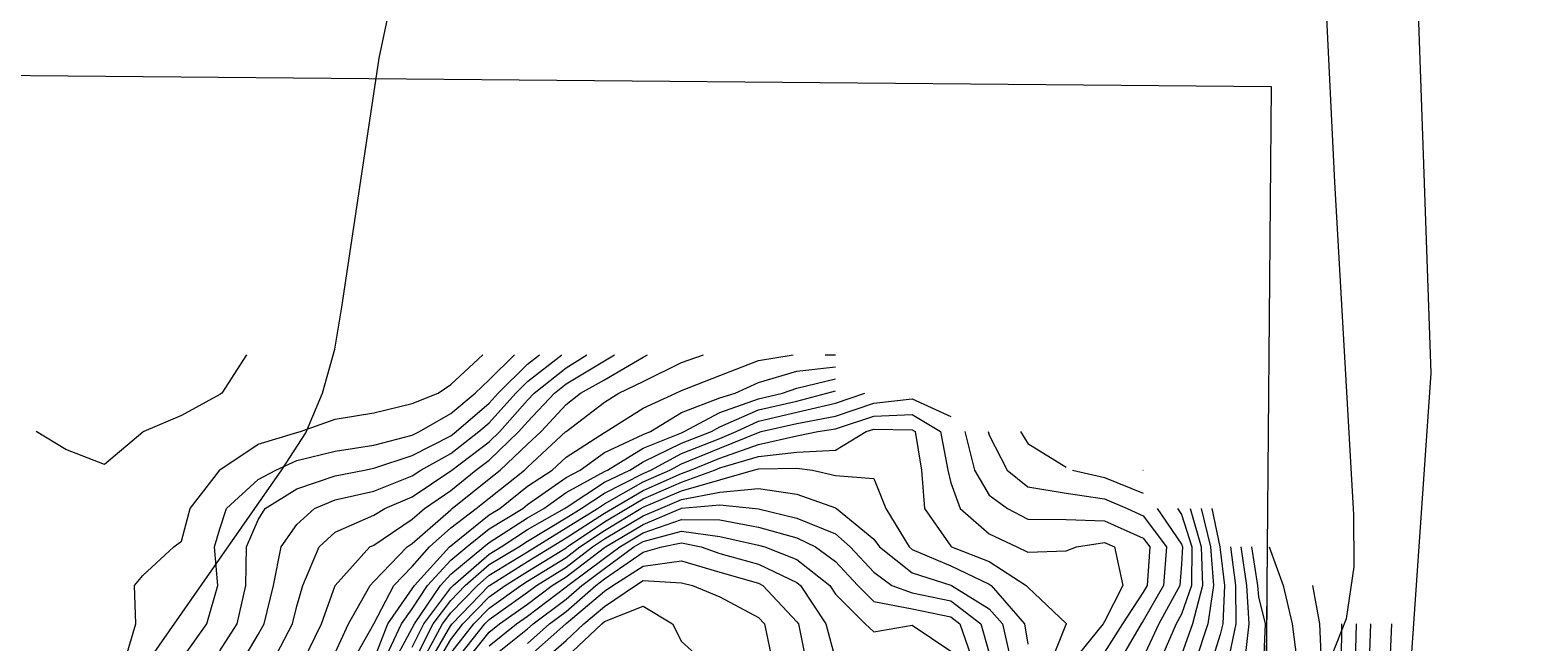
# Model space of a CAD drawing. Extents: x -12748497 to 5449789, y 79630 to 14464147.
# Drawn here: x 3136792 to 3139124, y 321550 to 322506 of the extents above; entities that cross this region are included whole.
import ezdxf

# ---------------------------------------------------------------- set-up
doc = ezdxf.new("R2010")
doc.units = 21
for name, color, linetype in [('CL_MAJOR', 2, 'Continuous'), ('CONTOUR_INDEX', 150, 'Continuous'), ('CONTOUR_MAJOR', 92, 'Continuous'), ('PLSS_QQ', 8, 'Continuous'), ('PLSS_QQ_3D', 7, 'Continuous'), ('PLSS_SECTION', 7, 'Continuous'), ('PLSS_SECTION_3D', 7, 'Continuous'), ('PLSS_TWP', 7, 'Continuous')]:
    doc.layers.add(name, color=color, linetype=linetype)

msp = doc.modelspace()

# ---------------------------------------------------------------- linework, layer by layer
at = {"layer": 'CL_MAJOR'}
for points in [[(3138798.9, 322844.7), (3138826.9, 322267.6), (3138857, 321749), (3138857.1, 321667.2), (3138845.1, 321586.4), (3138822.1, 321527.1), (3138790.8, 321457.3), (3138752.7, 321395.3), (3138621.7, 321234), (3138571.5, 321161.5), (3138535.1, 321094.4), (3138510, 321030), (3138497.9, 320973), (3138491, 320913.9), (3138487.7, 320848.5), (3138489.8, 320773.5), (3138521.2, 320247.3), (3138545.9, 319725.2), (3138560.7, 319356.6)], [(3136445.3, 319650.8), (3136664.3, 320691), (3136732.1, 320980.7), (3136773.2, 321179.4), (3136782.4, 321218.1), (3136798, 321254.9), (3136825, 321300.8), (3136854.1, 321344), (3137185.4, 321819), (3137222.5, 321876.7), (3137248.8, 321938.2), (3137267.9, 322007), (3137279, 322072.7), (3137336.9, 322461.2), (3137363.8, 322587.5)]]:
    msp.add_lwpolyline(points, dxfattribs=at)
at = {"layer": 'CONTOUR_INDEX'}
for points, elevation in [([(3137129.9, 321998.4), (3137091.5, 321938.4), (3137088.6, 321936.6), (3137028.6, 321903.7), (3136970.1, 321878.4), (3136968.6, 321877.5), (3136908.6, 321827.1), (3136848.6, 321850.7), (3136802.2, 321878.4)], 10), ([(3137028.6, 321522.6), (3137068.3, 321578.4), (3137085.2, 321638.4), (3137080, 321698.4), (3137088.6, 321726.6), (3137099.2, 321758.4), (3137148.6, 321803.8), (3137175.7, 321818.4), (3137208.6, 321833.1), (3137268.6, 321848.1), (3137328.6, 321857.2), (3137388.6, 321872.7), (3137400.2, 321878.4), (3137448.6, 321906.7), (3137486.7, 321938.4), (3137508.6, 321959.5), (3137548.4, 321998.4)], 20), ([(3137123.1, 321518.4), (3137148.6, 321561.7), (3137157.8, 321578.4), (3137172.5, 321638.4), (3137184, 321698.4), (3137208.6, 321733.6), (3137236.3, 321758.4), (3137268.6, 321771.9), (3137328.6, 321785.7), (3137388.6, 321809.5), (3137401.9, 321818.4), (3137448.6, 321844.5), (3137492.7, 321878.4), (3137508.6, 321892.1), (3137550.2, 321938.4), (3137568.6, 321956.6), (3137621.9, 321998.4)], 30), ([(3137218.2, 321518.4), (3137247.1, 321578.4), (3137268.6, 321638.4), (3137268.6, 321638.4), (3137322.6, 321698.4), (3137328.6, 321701.4), (3137388.6, 321741.7), (3137407.9, 321758.4), (3137448.6, 321786.7), (3137488.1, 321818.4), (3137508.6, 321834), (3137554.9, 321878.4), (3137568.6, 321893.8), (3137610.5, 321938.4), (3137628.6, 321952.9), (3137688.6, 321989), (3137704.2, 321998.4)], 40), ([(3137294.9, 321518.4), (3137328.6, 321578.4), (3137328.6, 321578.4), (3137360, 321638.4), (3137388.6, 321667.7), (3137415.5, 321698.4), (3137448.6, 321728.4), (3137488.4, 321758.4), (3137508.6, 321774.7), (3137564, 321818.4), (3137568.6, 321822.8), (3137628.3, 321878.4), (3137628.6, 321878.7), (3137688.6, 321924.6), (3137710.9, 321938.4), (3137748.6, 321956.9), (3137808.6, 321986.5), (3137842.7, 321998.4)], 50), ([(3137343.6, 321518.4), (3137372.1, 321578.4), (3137388.6, 321602), (3137412.4, 321638.4), (3137448.6, 321677.8), (3137473.6, 321698.4), (3137508.6, 321726.9), (3137560.9, 321758.4), (3137568.6, 321764.6), (3137628.6, 321806.6), (3137650.7, 321818.4), (3137688.6, 321845.8), (3137748.6, 321873.9), (3137760.1, 321878.4), (3137808.6, 321908.2), (3137868.6, 321931.1), (3137892.4, 321938.4), (3137928.6, 321955.2), (3137988.6, 321972.7), (3138048.6, 321979.5)], 60), ([(3137388.6, 321541.9), (3137406.7, 321578.4), (3137448.6, 321634.4), (3137452.5, 321638.4), (3137508.6, 321687.2), (3137527.4, 321698.4), (3137568.6, 321725.8), (3137626.3, 321758.4), (3137628.6, 321760.1), (3137688.6, 321799.4), (3137727.9, 321818.4), (3137748.6, 321831.2), (3137808.6, 321860.6), (3137855.2, 321878.4), (3137868.6, 321885.7), (3137928.6, 321912.2), (3137988.6, 321926.2), (3138035.1, 321938.4), (3138048.6, 321942.2)], 70), ([(3137403.5, 321518.4), (3137435.8, 321578.4), (3137448.6, 321595.5), (3137490.2, 321638.4), (3137508.6, 321654.5), (3137568.6, 321690.7), (3137581.1, 321698.4), (3137628.6, 321728.3), (3137677.4, 321758.4), (3137688.6, 321765.8), (3137748.6, 321799.9), (3137790.2, 321818.4), (3137808.6, 321828.4), (3137868.6, 321852.6), (3137928.6, 321877.3), (3137932.9, 321878.4), (3137988.6, 321891.2), (3138048.6, 321902.7), (3138108.6, 321923), (3138168.6, 321929.4), (3138228.6, 321902.2)], 80), ([(3137428.1, 321518.4), (3137448.6, 321554.2), (3137467.8, 321578.4), (3137508.6, 321620.5), (3137533.6, 321638.4), (3137568.6, 321660.2), (3137628.6, 321697.1), (3137630.3, 321698.4), (3137688.6, 321737.6), (3137723.2, 321758.4), (3137748.6, 321773.5), (3137808.6, 321799.7), (3137860.2, 321818.4), (3137868.6, 321821.9), (3137928.6, 321839.4), (3137988.6, 321846.5), (3138048.6, 321849.4), (3138096.9, 321878.4), (3138108.6, 321882.3), (3138168.6, 321881.2), (3138173.2, 321878.4), (3138183.1, 321818.4), (3138187.7, 321758.4), (3138228.6, 321699.5), (3138229.9, 321698.4), (3138288.6, 321675.8), (3138346.2, 321638.4), (3138348.6, 321635.4), (3138408.6, 321578.8), (3138408.8, 321578.4), (3138408.6, 321578.2), (3138384.7, 321518.4)], 90), ([(3138250.4, 321878.4), (3138265.6, 321818.4), (3138288.6, 321779.2), (3138317.2, 321758.4), (3138348.6, 321741.9), (3138408.6, 321741), (3138468.6, 321739.4), (3138528.6, 321712.3), (3138539, 321698.4), (3138534.9, 321638.4), (3138528.6, 321627.6), (3138496.4, 321578.4), (3138468.6, 321534.2)], 80), ([(3138337.6, 321878.4), (3138348.6, 321859.9), (3138408.6, 321823.2)], 70), ([(3138418.4, 321818.4), (3138468.6, 321807), (3138528.6, 321782.6)], 70), ([(3137454.4, 321518.4), (3137502, 321578.4), (3137508.6, 321585.2), (3137568.6, 321627.8), (3137582.5, 321638.4), (3137628.6, 321666.9), (3137670, 321698.4), (3137688.6, 321710.9), (3137748.6, 321747), (3137775.8, 321758.4), (3137808.6, 321772.5), (3137868.6, 321783.8), (3137928.6, 321789.8), (3137988.6, 321780.6), (3138048.6, 321759.4), (3138050.3, 321758.4), (3138108.6, 321710.7), (3138117.2, 321698.4), (3138168.6, 321657.8), (3138228.6, 321639), (3138230, 321638.4), (3138288.6, 321601.7), (3138309.3, 321578.4), (3138322.6, 321518.4)], 100), ([(3138550.4, 321758.4), (3138588.6, 321702.6), (3138590, 321698.4), (3138588.6, 321671.7), (3138585.8, 321638.4), (3138553, 321578.4), (3138528.6, 321526.1)], 70), ([(3138602.1, 321758.4), (3138619.1, 321698.4), (3138621.3, 321638.4), (3138605.5, 321578.4), (3138588.6, 321530.2)], 60), ([(3138635.6, 321758.4), (3138648.2, 321698.4), (3138648.6, 321694.6), (3138655.8, 321638.4), (3138652.9, 321578.4), (3138648.6, 321561.5), (3138635.1, 321518.4)], 50), ([(3137508.6, 321544.1), (3137551.4, 321578.4), (3137568.6, 321590.5), (3137628.6, 321636.2), (3137631.1, 321638.4), (3137688.6, 321681.1), (3137712.2, 321698.4), (3137748.6, 321720.3), (3137808.6, 321741), (3137868.6, 321740.5), (3137928.6, 321729.5), (3137988.6, 321712.4), (3138017.4, 321698.4), (3138048.6, 321675.7), (3138083.6, 321638.4), (3138108.6, 321613.3), (3138168.6, 321602), (3138228.6, 321589.2), (3138242.9, 321578.4), (3138263.7, 321518.4)], 110), ([(3137568.6, 321547.9), (3137602.8, 321578.4), (3137628.6, 321597.9), (3137674.9, 321638.4), (3137688.6, 321648.6), (3137748.6, 321690.5), (3137778.2, 321698.4), (3137808.6, 321705), (3137839.2, 321698.4), (3137868.6, 321688.1), (3137928.6, 321671.7), (3137988.6, 321642.8), (3137994.3, 321638.4), (3138034, 321578.4), (3138048.6, 321522.3)], 120), ([(3138681.2, 321698.4), (3138689.8, 321638.4), (3138693.5, 321578.4), (3138686.5, 321518.4)], 40), ([(3138725.2, 321698.4), (3138746.9, 321638.4), (3138761, 321578.4), (3138768.6, 321521.5)], 30), ([(3137589.8, 321518.4), (3137628.6, 321552.2), (3137656.4, 321578.4), (3137688.6, 321605.7), (3137736.8, 321638.4), (3137748.6, 321645.9), (3137808.6, 321642.4), (3137826, 321638.4), (3137868.6, 321620.7), (3137928.6, 321588.3), (3137938, 321578.4), (3137950.8, 321518.4)], 130), ([(3138838.2, 321578.4), (3138837.5, 321518.4)], 20), ([(3138883.3, 321578.4), (3138881.2, 321518.4)], 10)]:
    msp.add_lwpolyline(points, dxfattribs=dict(at, elevation=elevation))
at = {"layer": 'CONTOUR_MAJOR'}
for points, elevation in [([(3136788.6, 321281.4), (3136821.9, 321338.4), (3136848.6, 321355.7), (3136893.6, 321398.4), (3136908.6, 321419.5), (3136916.7, 321458.4), (3136939.8, 321518.4), (3136957.6, 321578.4), (3136955.5, 321638.4), (3136968.6, 321654.1), (3137017, 321698.4), (3137028.6, 321707.3), (3137042.3, 321758.4), (3137088.5, 321818.4), (3137088.6, 321818.6), (3137148.6, 321858.9), (3137208.6, 321877.3), (3137214.4, 321878.4), (3137268.6, 321897.9), (3137328.6, 321908), (3137388.6, 321922.4), (3137429, 321938.4), (3137448.6, 321952.2), (3137498.6, 321998.4)], 15), ([(3137088.6, 321536), (3137115.6, 321578.4), (3137129, 321638.4), (3137130.4, 321698.4), (3137148.6, 321740.9), (3137159.4, 321758.4), (3137208.6, 321788.9), (3137268.6, 321809.3), (3137314.1, 321818.4), (3137328.6, 321821.2), (3137388.6, 321841.3), (3137448.6, 321871.9), (3137457.1, 321878.4), (3137508.6, 321922.8), (3137522.6, 321938.4), (3137568.6, 321983.7), (3137587.3, 321998.4)], 25), ([(3137170.9, 321518.4), (3137201.8, 321578.4), (3137208.6, 321606.1), (3137217.9, 321638.4), (3137243.4, 321698.4), (3137268.6, 321721.7), (3137328.6, 321747.8), (3137346, 321758.4), (3137388.6, 321776.7), (3137448.6, 321817), (3137450.4, 321818.4), (3137508.6, 321862.6), (3137525.2, 321878.4), (3137568.6, 321927.4), (3137579, 321938.4), (3137628.6, 321978.1), (3137661.1, 321998.4)], 35), ([(3137268.6, 321532.9), (3137289.4, 321578.4), (3137323.1, 321638.4), (3137328.6, 321644.3), (3137380.9, 321698.4), (3137388.6, 321703.6), (3137448.6, 321756.5), (3137451.1, 321758.4), (3137508.6, 321804.7), (3137525.9, 321818.4), (3137568.6, 321858.9), (3137589.6, 321878.4), (3137628.6, 321920.6), (3137651, 321938.4), (3137688.6, 321959.4), (3137748.6, 321994.8), (3137755.5, 321998.4)], 45), ([(3137328.6, 321522.4), (3137350.4, 321578.4), (3137388.6, 321632.9), (3137392.2, 321638.4), (3137446.7, 321698.4), (3137448.6, 321700.2), (3137508.6, 321748.5), (3137525.1, 321758.4), (3137568.6, 321793.2), (3137607, 321818.4), (3137628.6, 321838.3), (3137688.6, 321877.2), (3137691.3, 321878.4), (3137748.6, 321914.8), (3137799.6, 321938.4), (3137808.6, 321942.4), (3137868.6, 321966.1), (3137928.6, 321989.6), (3137982.7, 321998.4)], 55), ([(3138032.9, 321998.4), (3138048.6, 321998.2)], 55), ([(3137359.7, 321518.4), (3137388.6, 321571.4), (3137392.1, 321578.4), (3137432.6, 321638.4), (3137448.6, 321655.9), (3137500.2, 321698.4), (3137508.6, 321705.3), (3137568.6, 321744.1), (3137594, 321758.4), (3137628.6, 321783.4), (3137688.6, 321816.2), (3137693.2, 321818.4), (3137748.6, 321852.5), (3137808.6, 321876.7), (3137813, 321878.4), (3137868.6, 321908.4), (3137928.6, 321929.5), (3137966.3, 321938.4), (3137988.6, 321946.4), (3138048.6, 321960.9)], 65), ([(3137391.1, 321518.4), (3137421.3, 321578.4), (3137448.6, 321615), (3137471.3, 321638.4), (3137508.6, 321670.8), (3137554.9, 321698.4), (3137568.6, 321707.5), (3137628.6, 321743.9), (3137652.1, 321758.4), (3137688.6, 321782.6), (3137748.6, 321813.1), (3137760.6, 321818.4), (3137808.6, 321844.5), (3137868.6, 321867.9), (3137893.8, 321878.4), (3137928.6, 321894.8), (3137988.6, 321908.7), (3138048.6, 321922.6), (3138094.6, 321938.4)], 75), ([(3137415.8, 321518.4), (3137448.6, 321575.8), (3137450.7, 321578.4), (3137508.6, 321638.1), (3137509.1, 321638.4), (3137568.6, 321675.5), (3137605.9, 321698.4), (3137628.6, 321712.7), (3137688.6, 321751), (3137701, 321758.4), (3137748.6, 321786.7), (3137808.6, 321813.3), (3137822.7, 321818.4), (3137868.6, 321837.2), (3137928.6, 321858.4), (3137988.6, 321871.7), (3138021.2, 321878.4), (3138048.6, 321882.8), (3138108.6, 321902.6), (3138168.6, 321905.3), (3138212.7, 321878.4), (3138224, 321818.4), (3138228.6, 321798.6), (3138243.5, 321758.4), (3138288.6, 321718.7), (3138331.6, 321698.4), (3138348.6, 321690.5), (3138408.6, 321692.4), (3138424.6, 321698.4), (3138468.6, 321705.5), (3138484.2, 321698.4), (3138497.1, 321638.4), (3138468.6, 321581.9), (3138466.2, 321578.4), (3138417.9, 321518.4)], 85), ([(3138287, 321878.4), (3138288.6, 321872.8), (3138316.5, 321818.4), (3138348.6, 321792.4), (3138408.6, 321782.4), (3138468.6, 321773.3), (3138503.5, 321758.4), (3138528.6, 321747.2), (3138565, 321698.4), (3138560.3, 321638.4), (3138528.6, 321583.3), (3138525.5, 321578.4), (3138490.7, 321518.4)], 75), ([(3137448.6, 321532.7), (3137484.9, 321578.4), (3137508.6, 321602.9), (3137558, 321638.4), (3137568.6, 321645), (3137628.6, 321682), (3137650.1, 321698.4), (3137688.6, 321724.3), (3137745.4, 321758.4), (3137748.6, 321760.3), (3137808.6, 321786.1), (3137868.6, 321803.3), (3137921.1, 321818.4), (3137928.6, 321820.5), (3137988.6, 321821.3), (3138013, 321818.4), (3138048.6, 321809.8), (3138108.6, 321805), (3138127.5, 321758.4), (3138163.9, 321698.4), (3138168.6, 321694.6), (3138228.6, 321668.9), (3138288.6, 321640.3), (3138291.6, 321638.4), (3138343.5, 321578.4), (3138348.6, 321546.9)], 95), ([(3138528.3, 321818.4), (3138528.6, 321818.2)], 65), ([(3137471.3, 321518.4), (3137508.6, 321565.4), (3137524.8, 321578.4), (3137568.6, 321609.2), (3137607, 321638.4), (3137628.6, 321651.8), (3137688.6, 321697.4), (3137690, 321698.4), (3137748.6, 321733.6), (3137807.4, 321758.4), (3137808.6, 321758.9), (3137868.6, 321764.3), (3137924.2, 321758.4), (3137928.6, 321757.7), (3137988.6, 321743.5), (3138048.6, 321718.9), (3138071.6, 321698.4), (3138108.6, 321658.8), (3138136.9, 321638.4), (3138168.6, 321626.7), (3138228.6, 321614.1), (3138275.6, 321578.4), (3138288.6, 321532.6)], 105), ([(3138582.4, 321758.4), (3138588.6, 321749.3), (3138604.5, 321698.4), (3138604, 321638.4), (3138588.6, 321593.5), (3138580.4, 321578.4), (3138554.2, 321518.4)], 65), ([(3138618.9, 321758.4), (3138633.7, 321698.4), (3138638.6, 321638.4), (3138629.6, 321578.4), (3138609.7, 321518.4)], 55), ([(3137508.6, 321522.8), (3137568.6, 321570.5), (3137577.5, 321578.4), (3137628.6, 321617.1), (3137653, 321638.4), (3137688.6, 321664.9), (3137734.4, 321698.4), (3137748.6, 321707), (3137808.6, 321723), (3137868.6, 321714.9), (3137928.6, 321701.4), (3137938.4, 321698.4), (3137988.6, 321678.7), (3138039.9, 321638.4), (3138048.6, 321624.9), (3138094.9, 321578.4), (3138108.6, 321565.7), (3138168.6, 321576.3), (3138228.6, 321535.8)], 115), ([(3138664.7, 321698.4), (3138672.8, 321638.4), (3138673.2, 321578.4), (3138660.7, 321518.4)], 45), ([(3138697.7, 321698.4), (3138706.8, 321638.4), (3138708.6, 321620.6), (3138719.2, 321578.4), (3138716.3, 321518.4)], 35), ([(3137568.6, 321525.3), (3137628.1, 321578.4), (3137628.6, 321578.8), (3137688.6, 321629.5), (3137701.6, 321638.4), (3137748.6, 321668.2), (3137808.6, 321676.7), (3137868.6, 321659.1), (3137928.6, 321641.8), (3137935.6, 321638.4), (3137988.6, 321581.7), (3137990.9, 321578.4), (3138003, 321518.4)], 125), ([(3138792.9, 321638.4), (3138803.9, 321578.4), (3138806.5, 321518.4)], 25), ([(3137628.6, 321525.6), (3137684.6, 321578.4), (3137688.6, 321581.8), (3137748.6, 321606.1), (3137794.5, 321578.4), (3137808.6, 321550.9), (3137844.5, 321518.4)], 135), ([(3138860.8, 321578.4), (3138859.4, 321518.4)], 15), ([(3138915.8, 321578.4), (3138913.3, 321518.4)], 5)]:
    msp.add_lwpolyline(points, dxfattribs=dict(at, elevation=elevation))
at = {"layer": 'PLSS_QQ'}
msp.add_lwpolyline([(3138728.6, 322416.6), (3133448.7, 322463.2), (3133404.6, 317183.6), (3138499.8, 317138.6), (3138583.5, 317259.4), (3138688.7, 317625.4), (3138695.3, 318424.9), (3138590.4, 318489.2), (3138255, 318508), (3138699.3, 318899.3), (3138715.9, 320895.5), (3138676.3, 321090), (3138718.1, 321156.3), (3138728.6, 322416.6)], dxfattribs=at)
at = {"layer": 'PLSS_QQ_3D'}
for p, q in [((3138721.9, 321610, 33.8), (3138722.3, 321660.4, 31.9)), ((3138721.5, 321559.6, 34.7), (3138721.9, 321610, 33.8)), ((3138721, 321509.2, 34.6), (3138721.5, 321559.6, 34.7))]:
    msp.add_line(p, q, dxfattribs=at)
at = {"layer": 'PLSS_SECTION'}
msp.add_lwpolyline([(3138728.6, 322416.6), (3133448.7, 322463.2), (3133404.6, 317183.6), (3138499.8, 317138.6), (3138583.5, 317259.4), (3138688.7, 317625.4), (3138695.3, 318424.9), (3138590.4, 318489.2), (3138255, 318508), (3138699.3, 318899.3), (3138715.9, 320895.5), (3138676.3, 321090), (3138718.1, 321156.3), (3138728.6, 322416.6)], dxfattribs=at)
msp.add_lwpolyline([(3138728.6, 322416.6), (3133448.7, 322463.2), (3133404.6, 317183.6), (3138499.8, 317138.6), (3138583.5, 317259.4), (3138688.7, 317625.4), (3138695.3, 318424.9), (3138590.4, 318489.2), (3138255, 318508), (3138699.3, 318899.3), (3138715.9, 320895.5), (3138676.3, 321090), (3138718.1, 321156.3), (3138728.6, 322416.6)], dxfattribs=at)
at = {"layer": 'PLSS_SECTION_3D'}
for p, q in [((3138721.9, 321610, 33.8), (3138722.3, 321660.4, 31.9)), ((3138721.5, 321559.6, 34.7), (3138721.9, 321610, 33.8)), ((3138721, 321509.2, 34.6), (3138721.5, 321559.6, 34.7))]:
    msp.add_line(p, q, dxfattribs=at)
at = {"layer": 'PLSS_TWP'}
msp.add_lwpolyline([(3138946.6, 321518.7), (3138977.7, 321969.7), (3138962.3, 322414.6), (3138955.6, 322606.2), (3138981.9, 323303.9), (3139206.7, 324020.6), (3139431, 324668.5), (3139594.2, 325371.9), (3139544.1, 325919.3), (3139619.4, 325946), (3139947.9, 326818.8), (3140238.6, 327683.9), (3139959.4, 327686.3), (3138772.1, 327696.6), (3133492.4, 327743.3), (3128212.6, 327791.7), (3122932.9, 327841.9)], dxfattribs=at)
msp.add_lwpolyline([(3138946.6, 321518.7), (3138977.7, 321969.7), (3138962.3, 322414.6), (3138955.6, 322606.2), (3138981.9, 323303.9), (3139206.7, 324020.6), (3139431, 324668.5), (3139594.2, 325371.9), (3139544.1, 325919.3), (3139619.4, 325946), (3139947.9, 326818.8), (3140238.6, 327683.9), (3139959.4, 327686.3), (3138772.1, 327696.6), (3133492.4, 327743.3), (3128212.6, 327791.7), (3122932.9, 327841.9)], dxfattribs=at)

doc.saveas('drawing.dxf')
